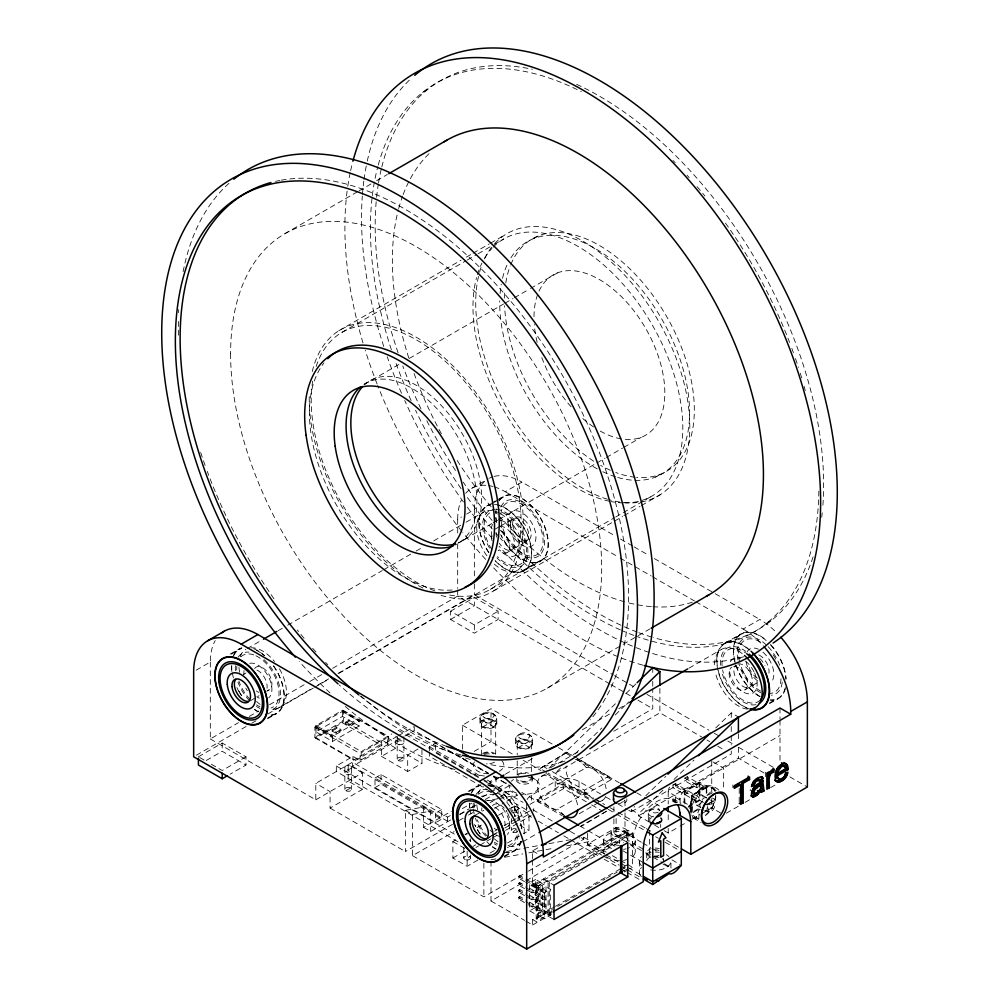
<?xml version="1.0" encoding="UTF-8"?>
<svg xmlns="http://www.w3.org/2000/svg" width="999" height="999" viewBox="0 0 999 999"><rect width="100%" height="100%" fill="white"/><g stroke="black" fill="none" stroke-linecap="round" stroke-linejoin="round"><path stroke-width="0.75" stroke-dasharray="5 3.75" d="M691.183 813.211L691.283 807.941L689.947 812.836M342.482 711.5L342.332 721.603L315.896 736.738L316.046 726.635L342.332 711.45L359.091 721.078L359.165 726.036L332.517 741.42L315.871 731.805L342.507 716.433L359.165 726.036M332.517 741.42L332.692 736.251L359.091 721.078M715.784 795.117C715.097 803.621 710.526 811.975 703.358 816.695M690.147 811.488L691.283 803.383L690.197 804.869L689.635 809.09L691.283 803.383M718.893 790.097C713.473 785.239 705.319 783.278 699.787 789.06L699.138 790.983L691.283 795.516L691.283 813.636L699.138 809.103L703.284 810.314M750.124 790.821L750.661 789.622M699.787 789.06L693.806 796.178L690.197 804.869L691.283 798.963L691.62 800.474L691.283 795.516L709.665 785.289M546.715 772.364L540.072 768.518L566.995 752.322L572.365 755.419M653.284 816.845A6.731 3.884 0 0 1 649.2 811.151L651.173 809.065M703.184 786.725L699.138 790.983L706.555 785.439L706.98 795.516L715.459 791.37L712.287 786.288L706.98 786.45L699.849 782.329L684.153 791.395L684.153 803.471M513.049 832.229L516.408 828.87M706.98 795.516L714.273 788.361L706.98 786.45M549 768.181L618.169 701.073M625.986 693.493L636.026 683.753M560.601 767.981L555.019 773.388L659.889 712.836L701.635 736.937M575.099 753.908L601.885 727.921M615.272 714.934L628.658 701.947M628.671 810.177L631.356 811.725L631.356 809.764L634.677 806.543M645.779 795.766L665.759 776.385M715.721 727.921L731.256 712.836L738.398 716.957M649.3 822.077L638.486 815.846L638.486 813.885L662.911 790.197M674.013 779.42L693.993 760.039M481.093 715.759L483.504 713.823M516.783 736.363L519.18 734.415M540.072 768.518L566.995 752.322M470.517 855.019L470.517 858.016A3.359 1.948 0 0 0 465.472 856.33A3.359 1.948 0 0 0 465.472 859.702L469.53 856.643M511.188 781.255L513.523 779.507M422.702 92.345L427.46 89.61M284.952 233.641L357.729 191.608M359.078 190.834L371.216 183.828M376.611 180.719L387.387 174.488M338.823 330.769L461.014 260.215M466.383 257.118L471.765 254.008M473.101 253.234L489.223 243.931M490.559 243.157L505.332 234.628M341.945 332.367L465.959 260.776M467.307 259.99L476.748 254.545M478.096 253.771L492.919 245.205M494.268 244.43L503.708 238.986M533.728 238.586L538.486 235.839M364.223 384.453L401.198 363.099M409.278 358.441L503.558 304.008M504.895 303.234L512.986 298.564M514.323 297.789L529.145 289.235M530.494 288.461L557.43 272.902M471.628 488.399L485.726 480.257M196.216 670.154L210.314 662.025A67.283 38.849 60 0 1 215.222 640.559M457.692 533.041L457.692 519.193L461.538 516.982M466.658 514.023L474.35 509.577A67.283 38.849 60 0 1 488.286 478.783M494.168 486.838A67.283 38.849 60 0 1 505.269 491.733L521.928 482.117L615.184 535.951M230.245 654.083L239.211 648.913M486.6 506.081L490.447 503.871M491.72 503.121L495.566 500.911M496.853 500.162L503.246 496.466M231.406 654.095L241.658 648.176A37 21.366 60 0 0 233.566 656.056M492.882 503.134L489.048 505.357A37 21.366 60 0 0 489.647 553.633M494.168 502.397L498.014 500.174M499.288 499.438L505.694 495.741M247.178 648.588L262.038 640.009M278.259 630.644L282.317 628.296M287.724 625.174L382.33 570.554M383.678 569.78L410.714 554.17M416.121 551.048L422.877 547.152M433.691 540.909L460.714 525.299M466.121 522.177L483.691 512.037M491.895 523.538L458.229 542.981A92.507 53.409 60 0 0 461.875 433.042A92.507 53.409 60 0 0 364.972 384.303M493.244 522.764L497.29 520.429M498.626 519.655L595.604 463.673M596.94 462.887L605.019 458.229M606.368 457.455L622.539 448.114M623.875 447.34L641.383 437.237M243.394 674.462L245.929 673.001M495.217 529.07L499.025 526.873M500.299 526.148L514.76 517.869M250.175 700.848L259.053 695.729M266.671 691.333L269.206 689.859M507.08 552.534L529.095 539.747M655.569 477.047L660.327 474.3M210.314 662.025L210.314 738.935L238.549 722.627M249.3 716.42L258.716 710.988M269.468 704.77L304.42 684.59M309.802 681.493L321.903 674.5M332.655 668.294L457.692 596.103L609.715 683.865M196.353 755.219L250.337 724.063M251.686 723.276L257.08 720.167M267.882 713.935L312.412 688.224M317.807 685.102L328.609 678.87M338.049 673.413L474.35 594.73L613.224 674.899M279.458 707.629L313.249 688.124M314.598 687.349L328.122 679.545M338.936 673.301L517.332 570.304M198.414 756.78L222.203 743.044L245.991 756.78L245.991 765.022L230.132 774.175M450.561 611.213L474.35 597.477L498.139 611.213L498.139 619.455L474.35 633.179L450.561 619.455L450.561 611.213L474.35 624.937L498.139 611.213M490.334 589.385L614.348 517.782M615.696 517.007L652.085 495.991M267.707 718.019L274.113 714.322M521.503 571.49L538.149 561.875M267.595 718.768L276.561 713.586M523.938 570.754L540.596 561.151M493.668 590.871L613.186 521.865M614.522 521.091L622.577 516.446M623.925 515.671L640.034 506.368M641.383 505.581L660.177 494.73M206.343 760.451L222.203 751.285L245.991 765.022M450.561 619.455L474.35 605.719L474.35 597.477M245.991 756.78L222.203 770.516L210.314 763.648M342.27 710.389A1.686 0.974 -60 0 1 343.456 711.076L343.456 720.679A1.686 0.974 -60 0 1 342.27 722.739L316.109 737.849A1.686 0.974 -60 0 1 314.922 737.162L314.922 727.547A1.686 0.974 -60 0 1 316.109 725.486L342.27 710.389L388.661 737.162L388.661 744.03L360.115 760.514L352.972 756.393L336.326 766.008L336.326 771.503L461.176 843.581M332.168 729.957L336.925 727.21L340.959 729.545L340.959 730.644L336.201 733.391L332.168 731.056L332.168 729.957L336.201 732.292L340.959 729.545M345.242 722.402L350 719.655L354.046 721.99L354.046 723.089L349.288 725.836L345.242 723.501L345.242 722.402L349.288 724.737L354.046 721.99M332.168 731.056L336.925 728.308L340.959 730.644M345.242 723.501L350 720.754L350 719.655M360.115 760.514L360.115 753.646A1.686 0.974 -60 0 1 361.301 751.585L391.895 733.915M314.922 737.162L354.17 759.827L380.332 744.717A1.686 0.974 -60 0 0 381.518 742.657L343.456 720.679M210.314 738.935L315.796 799.824L315.796 783.353L396.828 736.563M398.114 735.826L414.248 726.51L414.248 730.631L487.962 773.176M450.237 815.596L447.552 817.145L352.41 762.212L352.41 766.333L403.496 736.837M404.845 736.063L414.248 730.631M421.953 749.774L421.953 763.261L381.518 739.909L381.518 756.393L395.791 748.151L395.791 736.163M315.796 799.824L362.487 772.876L362.487 789.347L330.07 808.066L330.07 791.595L315.796 783.353M345.841 790.721A3.359 1.948 0 0 0 351.473 789.859A3.359 1.948 0 0 0 347.352 787.474A3.359 1.948 0 0 0 345.841 790.721L350.599 787.974M398.176 760.514A3.359 1.948 0 0 0 403.796 759.64A3.359 1.948 0 0 0 399.675 757.267A3.359 1.948 0 0 0 398.176 760.514L402.934 757.766M418.069 749.025L407.692 755.019L407.692 771.503L421.953 763.261M462.45 749.163L462.45 725.199L490.996 708.716L553.084 744.555M375 778.009L381.044 774.525L441.708 809.54L441.708 819.155L435.664 822.639L375 787.624L375 778.009L435.664 813.024L441.708 809.54M429.358 750.749L429.358 746.628L435.402 743.144L487.962 773.488M375 787.624L381.044 784.128L441.708 819.155M547.34 688.111L649.787 628.97M482.43 727.122L494.33 720.254M474.138 751.41L490.996 741.67L490.996 708.716M518.119 747.714L530.007 740.846M695.841 601.748L743.144 629.058L759.789 619.442A67.283 38.849 60 0 1 777.035 633.141M468.119 791.42L477.085 786.238M724.475 643.418L741.121 633.803M469.28 791.433L479.532 785.514A37 21.366 60 0 0 471.441 793.381M726.91 642.682L743.568 633.066M487.312 780.094L490.01 781.643L496.053 778.159L496.053 787.774L491.221 790.559M487.749 784.365L499.912 777.334M505.319 774.213L533.703 757.829M582.355 729.745L612.087 712.574M618.843 708.666L628.309 703.209M689.123 668.094L721.565 649.362M766.595 623.276L771.353 620.529M452.435 824.375L405.369 851.548L405.369 810.351L423.526 806.992L423.526 827.334L451.398 811.238M462.337 808.603L471.753 803.171M482.505 796.965L489.235 793.081M490.571 792.307L506.705 782.991M352.41 766.333L447.552 821.265L450.237 819.717M459.652 814.285L469.068 808.853M470.404 808.066L475.786 804.969M485.202 799.537L495.954 793.318M497.302 792.544L509.403 785.564M423.526 827.334L430.656 831.455L450.574 819.954M459.865 814.597L465.172 811.525M471.803 807.704L475.786 805.394M459.153 820.491L463.186 818.169M468.568 815.059L473.951 811.962M490.084 802.647L499.488 797.214M500.836 796.428L510.252 790.996L517.382 795.117L505.282 802.11M550.574 767.719L578.808 751.41M613.773 731.231L652.759 708.716L652.759 688.885M541.221 776.46L547.702 772.726M474.925 815.459L483.803 810.339M405.369 810.351L412.512 814.472L412.512 855.668L454.195 831.605M494.53 808.316L503.933 802.884M527.085 799.587A16.821 9.715 0 0 1 531.443 795.241L555.219 781.505A16.821 9.715 0 0 1 579.008 781.505L600.486 793.905M477.909 860.052L467.157 866.258L452.884 858.016L452.884 841.533L456.918 839.21M464.985 834.552L467.669 833.004M477.085 827.572L482.455 824.462M498.588 815.147L506.655 810.489M508.004 809.714L514.722 805.831L528.995 814.073L528.995 830.556L523.626 833.653M593.281 799.362L586.151 792.682L557.005 809.352A18.506 10.677 60 0 1 537.387 784.939A18.506 10.677 60 0 1 557.005 783.179L557.604 784.053L586.738 767.394A18.506 10.677 60 0 1 606.368 791.807M586.351 801.81L563.548 788.648L539.485 802.547L536.625 799.362L562.787 784.252L590.709 800.374M529.982 804.432A16.821 9.715 0 0 1 531.443 803.471L555.219 789.747A16.821 9.715 0 0 1 579.008 789.747L593.831 798.301M494.767 831.093L497.452 829.532M504.183 825.649L516.283 818.668M517.619 817.894L531.068 810.127M452.884 858.016L466.321 850.261M473.051 846.378L475.736 844.817M489.185 837.062L493.219 834.727M494.043 834.252L497.252 832.404M504.795 828.046L514.722 822.314M515.559 821.827L528.995 814.073M488.049 838.186L490.584 836.725M491.845 835.988L496.928 833.054M744.942 689.859L759.277 681.518M475.949 847.452L478.633 845.891M479.982 845.117L485.352 842.02M486.7 841.233L490.734 838.91M492.082 838.136L497.452 835.027M505.519 830.369L531.068 815.621M552.31 771.64L584.502 790.221L608.578 776.323L611.425 779.507L585.264 794.617L548.039 773.126M490.01 853.059L495.392 849.962M507.492 842.969L522.277 834.427M517.332 844.967L521.391 842.632M522.739 841.845L537.612 833.266M504.295 856.093L511.988 851.648M769.617 702.909L776.023 699.213M504.183 856.83L514.423 850.923M769.492 703.658L778.458 698.476M579.183 813.76L598.638 802.522M599.937 801.772L602.534 800.274M532.629 858.653L532.629 850.861L540.696 846.203M672.976 784.939L675.349 783.566L699.138 797.302L696.753 798.676L696.753 801.41L672.976 787.687L672.976 784.939L703.421 802.509M684.864 778.071L699.138 786.313L696.753 787.687L684.864 780.818L684.864 778.071L687.237 776.698L706.268 787.687L706.268 798.176M524.55 881.642L518.381 878.084L518.381 876.435L519.805 875.611L524.737 878.458M412.512 855.668L483.866 896.865L527.072 871.927M528.421 871.14L583.778 839.185L583.778 837.237L579.233 838.074M631.356 811.725L731.256 754.045L731.256 750.986M518.381 878.084L519.805 877.259L519.805 875.611M524.55 888.611L518.381 885.052L518.381 883.403L519.805 882.579L524.737 885.426M491.008 861.313L491.008 900.986L524.762 881.505M526.111 880.718L590.909 843.306L607.017 852.609M638.486 815.846L738.398 758.166L765.246 773.663M680.107 803.271L680.107 798.663A6.731 3.884 -60 0 1 684.864 790.434L780.007 735.501M675.611 802.946L672.976 801.41L672.976 798.676L675.349 797.302L687.237 804.158L687.237 806.905L699.138 800.037L699.138 783.566L684.864 791.807L684.864 804.158M535.676 879.445L529.632 882.929L529.632 910.838L536.288 914.684L542.407 911.238L542.332 883.291L535.676 879.445L535.676 907.342L529.632 910.838M524.55 895.591L518.381 892.032L518.381 890.384L519.805 889.56L524.737 892.407M672.976 801.41L675.349 800.037L675.349 797.302M684.864 794.555L687.237 793.181L687.237 790.434M518.381 892.032L519.805 891.208L519.805 889.56M587.574 833.441L587.574 844.13L592.332 849.625L616.121 835.888L628.209 842.869M532.629 860.214L532.629 885.189L627.772 830.256L632.529 833.004L632.529 867.332L629.832 868.893M552.06 912.424L538.573 920.204L536.201 918.83L536.201 884.502L626.585 832.317L628.97 833.69L628.97 841.495M706.268 787.687L691.995 795.928L691.995 812.399L701.086 807.155M542.332 883.291L536.288 886.775L536.288 914.684M524.55 902.572L518.381 899.013L518.381 897.364L519.805 896.54L524.737 899.387M536.201 884.502L538.573 885.876L628.97 833.69M532.629 885.189L537.387 887.936L619.455 840.559L620.641 841.245L549.275 882.442L549.275 914.035L548.089 913.348L552.122 911.013M632.529 833.004L621.828 839.185L621.828 842.307M518.381 899.013L519.805 898.188L519.805 896.54M538.598 888.111L540.022 887.287L540.022 888.935L538.598 889.759L525.774 882.354M540.072 890.209L546.016 886.775L550.299 889.247L550.299 915.346L544.355 918.78L540.072 916.308L540.072 890.209L544.355 892.681L550.299 889.247M540.983 891.12L544.542 893.181L545.978 892.357L540.983 889.485L540.983 891.12L542.407 890.309M688.074 807.254L699.849 800.449L699.849 782.329M538.598 895.079L540.022 894.255L525.973 886.138M540.983 896.453L542.407 895.628L545.978 897.689L544.542 898.513L544.542 900.161L545.978 899.337L540.983 896.453L540.983 898.101L544.542 900.161M540.983 898.101L542.407 897.277M538.598 902.06L540.022 901.235L525.973 893.118M540.983 903.433L542.407 902.609L545.978 904.669L544.542 905.494L544.542 907.142L545.978 906.318L540.983 903.433L540.983 905.082L544.542 907.142M540.983 905.082L542.407 904.257M664.16 830.669L668.219 833.004L678.771 826.91M680.082 826.148L686.675 822.339M691.957 819.292L699.874 814.722M701.186 813.96L711.738 807.866L723.638 814.734M538.598 909.04L540.022 908.216L525.973 900.099M540.022 909.864L538.598 910.688L525.774 903.283M525.911 921.14L532.629 925.012L532.629 919.517L554.07 907.142M555.407 906.368L622.414 867.681M623.751 866.907L627.772 864.585M540.072 916.308L546.016 912.874L550.299 915.346M536.201 918.83L552.385 909.49M557.779 906.368L571.266 898.588M572.627 897.801L604.994 879.108M606.343 878.333L617.145 872.102M622.539 868.993L625.237 867.432M545.978 911.65L542.407 909.59L540.983 910.414L540.983 912.062L544.542 914.122L545.978 913.298L546.016 886.775M623.563 871.14L628.97 868.019M532.629 925.012L551.523 914.11M624.437 872.015L628.521 869.654M726.323 813.186L739.747 805.444M745.117 802.334L750.486 799.237M770.616 787.612L775.986 784.515M557.604 784.053L558.204 783.865A18.506 10.677 60 0 1 577.822 808.278M586.151 792.682L585.551 792.869A18.506 10.677 60 0 1 571.503 784.053A18.506 10.677 60 0 1 566.133 765.946M481.368 796.328L493.531 794.08M495.054 793.805L510.252 790.996M412.512 814.472L430.656 811.113L430.656 831.455M483.941 801.285L497.627 798.763M499.15 798.488L517.382 795.117M506.58 851.473L541.396 845.054M548.963 843.656L570.154 839.747M491.008 859.789L497.065 858.665M504.632 857.279L522.789 853.92M528.846 852.809L554.582 848.064M566.695 845.828L590.909 841.358L590.909 843.306M713.786 803.733L706.98 804.57L708.828 811.925L704.67 810.713M691.283 795.516L693.806 796.178M691.895 815.059L693.119 817.919L698.85 818.768L699.138 809.103L695.754 818.918L692.182 814.697M712.462 798.064L715.209 799.325L706.98 804.57L711.613 808.029M620.579 539.073L632.754 546.103M634.103 546.878L648.963 555.456M654.37 558.578L713.835 592.919M715.197 593.693L759.789 619.442M505.269 491.733L618.806 557.267M620.154 558.054L651.236 575.998M652.584 576.785L694.492 600.973M614.572 675.686L628.046 683.466M629.395 684.253L636.138 688.136M646.927 694.367L708.94 730.169M714.335 733.291L719.73 736.4M727.821 741.071L733.216 744.18M738.611 747.302L775.012 768.318M789.834 776.872L807.367 787M611.051 684.64L624.512 692.407M625.849 693.181L631.231 696.291M637.961 700.174L652.759 708.716M707.017 740.047L709.715 741.608M717.794 746.265L724.525 750.149M713.061 761.937L723.638 768.044L723.638 789.834M712.612 788.411L716.171 790.471M701.847 795.017L709.777 799.587M710.576 800.074L714.148 802.135A5.719 3.297 -60 0 1 711.713 811.126A5.719 3.297 -60 0 1 707.242 807.479A5.719 3.297 -60 0 1 714.148 802.135M674.288 784.327L684.864 790.434M705.531 810.314L707.916 811.688M696.428 805.069L700.386 807.367M705.669 810.414L708.316 811.937M669.605 787.112A6.731 3.884 -60 0 0 668.219 791.807L680.107 798.663M672.976 798.676L680.893 803.246M673.139 800.124L678.496 803.221M695.179 817.17L698.751 819.23M693.119 817.919L701.048 822.489M573.701 756.193L608.578 776.323M558.478 747.677L571.977 755.469M577.372 758.578L619.218 782.741M636.763 792.869L646.203 798.326M647.552 799.1L662.399 807.679M566.233 753.421L571.553 756.48M576.873 759.552L611.425 779.507M482.43 720.254L494.33 727.122M518.119 740.846L530.007 747.714M631.356 809.764L638.486 813.885M605.856 797.002L611.226 800.099M617.931 803.97L627.322 809.402M654.707 825.199L658.753 827.547M542.919 766.221L546.94 768.543M595.179 799.075L604.607 804.52M609.989 807.629L616.733 811.513M618.069 812.299L645.017 827.846M646.365 828.621L651.748 831.742M666.57 840.296L678.683 847.289M462.45 725.199L515.084 755.581M523.189 760.264L540.934 770.504M546.328 773.626L590.871 799.337M608.216 809.352L614.959 813.248M616.308 814.023L646.203 831.28M655.656 836.737L658.353 838.298M665.097 842.194L679.969 850.773M591.72 804.907L602.447 811.113M641.395 842.244L616.121 827.647L587.574 844.13L604.87 854.108M642.719 843.006L650.699 847.614M652.035 848.388L658.678 852.222M671.99 859.902L679.969 864.51M643.231 849.175L632.529 842.994L633.341 835.414A33.641 19.418 -60 0 1 653.209 803.82A33.641 19.418 -60 0 1 676.922 803.633M629.545 843.643L644.318 852.172M645.654 852.946L663.111 863.024M664.46 863.798L671.166 867.669M536.625 799.362L564.535 815.484M462.45 758.154L488.099 772.964M493.494 776.073L511.038 786.213M521.84 792.444L562.325 815.821M579.87 825.948L586.625 829.844M587.974 830.619L616.308 846.99M623.064 850.886L642.107 861.875M493.319 776.273L508.054 784.789M493.356 776.598L496.053 778.159M429.358 746.628L481.93 776.972M583.778 837.237L590.909 841.358M398.176 730.294L481.406 778.346M482.742 779.12L523.014 802.372M478.533 777.659L435.402 752.746L435.402 743.144M483.928 780.768L496.053 787.774M532.779 809.739L552.909 821.365M570.354 831.443L579.745 836.862M581.093 837.637L583.778 839.185M612.399 855.706L619.105 859.59M620.454 860.364L625.824 863.461M627.16 864.235L632.529 867.332M606.193 854.882L619.505 862.562M620.829 863.323L642.107 875.611M498.851 793.918L528.384 810.976M592.332 849.625L601.735 855.044M603.071 855.818L619.18 865.122M620.529 865.896L625.898 869.005M627.247 869.779L642.007 878.308M490.01 791.258L429.358 756.243L429.358 752.122M538.174 821.103L546.253 825.761M547.602 826.548L558.379 832.766M563.761 835.876L569.155 838.985M570.504 839.759L598.788 856.093M604.17 859.202L618.993 867.756M620.342 868.531L625.724 871.652M627.072 872.427L640.546 880.206M343.107 710.301L388.311 736.388M342.27 711.488L359.165 721.228M342.27 722.739L380.332 744.717M519.917 825.311L528.995 830.556M381.518 756.393L407.692 771.503M316.109 725.486L361.301 751.585M532.629 850.861L537.974 853.945M332.754 736.201L315.984 726.698L332.555 736.463M315.871 726.922L332.517 736.613M314.922 727.547L360.115 753.646M315.259 737.936L353.321 759.902M423.526 806.992L430.656 811.113M362.487 772.876L348.214 764.635L348.214 781.106L362.487 789.347M543.331 879.008L554.033 885.189M336.326 766.008L455.806 834.989M525.973 879.17L540.022 887.287M542.407 888.66L545.978 890.708L544.542 891.533L544.542 893.181M532.654 883.853L539.31 887.699M518.381 876.435L524.737 880.107M525.774 880.706L540.022 888.935M531.943 885.089L538.598 888.935M452.884 841.533L467.157 849.774M518.381 883.403L524.737 887.075M525.774 887.674L540.022 895.903L538.598 896.727L525.774 889.322M518.381 890.384L524.737 894.055M525.774 894.654L540.022 902.884L538.598 903.708L525.774 896.303M518.381 897.364L524.737 901.036M525.774 901.635L545.978 913.298M554.033 919.517L548.089 916.095L548.089 881.755M532.629 919.517L537.387 922.264L537.387 887.936M330.07 808.066L405.369 851.548M491.008 900.986L524.575 920.366M199.738 757.542L205.02 760.601M564.735 815.833L557.604 809.165M531.443 776.76L537.412 781.255M528.946 734.415L531.343 736.363M493.256 713.823L495.666 715.759M586.151 767.569L585.551 766.708A18.506 10.677 60 0 0 572.464 759.153M584.502 790.221L585.264 794.617M562.787 784.252L563.548 788.648M780.007 708.029L780.007 718.706M780.007 720.242L780.007 763.511M765.434 772.264L765.434 776.66M739.21 788.423L739.21 802.035M738.398 733.741L738.398 741.37M738.398 747.477L738.398 758.166M732.854 784.927L732.854 787.562M731.256 712.836L731.256 717.419M731.256 726.573L731.256 734.203M731.256 735.726L731.256 744.879M711.738 761.176L711.738 792.307M711.738 798.538L711.738 807.866M696.753 784.939L696.753 787.687M687.237 776.698L687.237 779.445M675.349 783.566L675.349 786.313M670.941 868.056L670.941 861.2L670.379 863.561A15.809 9.128 0 0 1 659.153 869.979L655.057 870.279A15.809 9.128 0 0 1 647.165 869.043M668.219 791.807L668.219 804.008M668.219 814.697L668.219 822.327M668.219 828.421L668.219 833.004M663.536 858.428L663.536 861.175M660.676 824.412L660.676 827.409M659.889 688.423L659.889 712.836M652.759 667.519L652.759 675.149M652.759 681.256L652.759 687.362M649.575 830.481L649.575 852.959M648.301 813.086L648.301 819.954M646.715 852.896L646.715 861.138A8.404 4.858 0 0 1 650.961 856.942M639.323 861.113L639.323 872.102M635.264 840.559L635.264 851.548M627.859 832.317A8.404 4.858 0 0 1 615.247 836.525A8.404 4.858 0 0 1 615.247 828.109A8.404 4.858 0 0 1 627.859 832.317L627.859 840.559M627.772 830.256L627.772 841.183M626.585 832.317L626.585 841.682M624.999 800.811L624.999 811.3M624.999 812.799L624.999 832.267M619.455 840.559L619.455 843.568M616.121 818.493L616.121 835.888M613.898 806.892L613.898 817.382M613.898 818.88L613.898 832.354M611.038 832.317L611.038 840.559M603.633 840.559L603.633 851.548M579.008 781.505L579.008 789.747M555.219 781.505L555.219 789.747M544.542 912.474L544.542 914.122M544.355 892.681L544.355 918.78M538.573 885.876L538.573 920.204M533.753 808.578L533.753 811.325M532.717 777.384L532.717 779.307M532.467 738.785A8.404 4.858 0 0 1 519.855 742.994A8.404 4.858 0 0 1 519.855 734.59A8.404 4.858 0 0 1 532.467 738.785L532.467 744.28A8.404 4.858 0 0 1 519.855 748.488A8.404 4.858 0 0 1 519.855 740.084A8.404 4.858 0 0 1 532.467 744.28M531.368 744.417A7.068 4.083 0 0 1 520.766 747.951A7.068 4.083 0 0 1 520.766 740.896A7.068 4.083 0 0 1 531.368 744.417L531.368 751.91M531.368 757.904L531.368 775.886M531.443 795.241L531.443 803.471M526.51 803.471L526.51 810.339M519.805 882.579L519.805 884.227M518.094 808.578A3.359 1.948 0 0 1 513.049 810.264A3.359 1.948 0 0 1 513.049 806.892A3.359 1.948 0 0 1 518.094 808.578L518.094 820.067M517.232 744.417L517.232 754.907M517.232 760.901L517.232 777.384M515.659 738.785L515.659 744.28M514.722 805.831L514.722 816.32M511.363 818.568L511.363 830.556M496.79 718.194A8.404 4.858 0 0 1 484.178 722.402A8.404 4.858 0 0 1 484.178 713.985A8.404 4.858 0 0 1 496.79 718.194L496.79 723.688A8.404 4.858 0 0 1 484.178 727.884A8.404 4.858 0 0 1 484.178 719.48A8.404 4.858 0 0 1 496.79 723.688M495.679 723.825A7.068 4.083 0 0 1 485.089 727.359A7.068 4.083 0 0 1 485.089 720.291A7.068 4.083 0 0 1 495.679 723.825L495.679 753.783M490.01 781.643L490.01 787.137M483.866 863.298L483.866 896.865M481.555 723.825L481.555 755.281M479.97 718.194L479.97 723.688M474.35 509.577L474.35 577.697M474.35 583.891L474.35 594.73M474.35 624.937L474.35 633.179M470.517 838.785L470.517 841.533A3.359 1.948 0 0 0 468.019 839.659M467.157 851.273L467.157 866.258M463.786 847.527L463.786 858.016M457.692 543.806L457.692 588.411M457.692 589.947L457.692 596.103M447.552 817.145L447.552 821.265M435.664 813.024L435.664 822.639M403.908 737.162L403.908 759.14M397.19 737.162L397.19 759.14M387.699 744.58L387.587 737.549L361.238 752.722L361.064 759.964M381.044 774.525L381.044 784.128M352.972 756.393L352.972 759.14A1.686 0.974 -60 0 0 354.17 759.827M351.586 767.382A3.359 1.948 0 0 1 346.541 769.055A3.359 1.948 0 0 1 346.541 765.696A3.359 1.948 0 0 1 351.586 767.382L351.586 789.347M349.288 724.737L349.288 725.836M344.855 767.382L344.855 789.347M336.925 727.21L336.925 728.308M336.201 732.292L336.201 733.391M222.203 743.044L222.203 751.285M513.049 812.387A3.359 1.948 0 0 1 517.981 813.573A3.359 1.948 0 0 1 514.722 816.008M494.567 762.137A8.404 4.858 0 0 1 486.438 763.398M484.415 754.495A8.404 4.858 0 0 1 490.796 754.02M482.679 753.346A8.404 4.858 0 0 1 496.74 755.531M528.221 777.185A15.147 8.741 0 0 1 538.923 787.886A15.147 8.741 0 0 1 520.379 794.068M516.733 793.194A15.147 8.741 0 0 1 509.153 785.626M532.43 776.123A8.404 4.858 0 0 1 526.473 782.067A8.404 4.858 0 0 1 516.183 778.646M517.02 774.949A8.404 4.858 0 0 1 528.508 773.176M531.58 776.872A8.404 4.858 0 0 1 526.473 783.99A8.404 4.858 0 0 1 515.896 779.307M501.785 760.639A15.197 8.766 0 0 1 499.363 771.228M488.623 773.8A15.197 8.766 0 0 1 475.462 760.639M457.692 519.193A67.283 38.849 60 0 1 461.313 500.262M465.709 493.306A67.283 38.849 60 0 1 487.062 485.402M488.511 485.576A67.283 38.849 60 0 1 492.957 486.488M489.398 478.184A67.283 38.849 60 0 1 492.957 476.748M494.205 476.398A67.283 38.849 60 0 1 521.928 482.117M531.443 817.207A16.821 9.715 0 0 1 527.085 807.829M521.266 841.195A37.338 21.553 60 0 1 505.219 852.509M495.754 849.075A37.338 21.553 60 0 1 492.307 846.815M480.082 834.065A37.338 21.553 60 0 1 474.513 824.412M469.58 807.442A37.338 21.553 60 0 1 469.355 803.333M471.103 793.431A37.338 21.553 60 0 1 481.093 784.764M488.923 785.189A37.338 21.553 60 0 1 522.14 832.492M273.564 665.771A37.338 21.553 60 0 1 268.631 715.296M257.879 711.738A37.338 21.553 60 0 1 254.445 709.49M241.421 695.579A37.338 21.553 60 0 1 239.922 693.219M239.211 692.032A37.338 21.553 60 0 1 236.064 685.814M231.88 671.54A37.338 21.553 60 0 1 231.481 666.008M233.229 656.093A37.338 21.553 60 0 1 241.808 647.777M253.746 648.751A37.338 21.553 60 0 1 264.723 655.744M785.301 688.761A37.338 21.553 60 0 1 770.541 700.199M759.789 696.628A37.338 21.553 60 0 1 735.863 665.222M735.401 663.723A37.338 21.553 60 0 1 739.947 634.577A37.338 21.553 60 0 1 766.633 640.634M770.953 644.954A37.338 21.553 60 0 1 786.101 678.683M499.05 500.362A37.338 21.553 60 0 1 538.124 514.098A37.338 21.553 60 0 1 540.359 561.276A37.338 21.553 60 0 1 500.674 534.64M496.416 521.977A37.338 21.553 60 0 1 495.741 517.669M749.974 709.153A37.338 21.553 60 0 1 716.733 660.514A37.338 21.553 60 0 1 749.974 650.249M494.53 504.37A37.338 21.553 60 0 1 531.643 555.244A37.338 21.553 60 0 1 492.07 557.205M488.811 552.747A37.338 21.553 60 0 1 490.609 504.595M743.144 629.058A67.283 38.849 60 0 1 763.248 645.816M470.517 858.016A3.359 1.948 0 0 1 465.472 859.702M517.644 831.518A3.359 1.948 0 0 1 513.311 832.317A3.359 1.948 0 0 1 511.563 829.882A3.359 1.948 0 0 1 515.596 828.671M316.146 366.446A148.389 85.677 60 0 1 490.909 419.031A148.389 85.677 60 0 1 446.378 594.355M434.865 590.896A148.389 85.677 60 0 1 312.65 381.156M692.332 602.197A262.387 151.498 60 0 1 652.772 606.743M651.223 606.63A262.387 151.498 60 0 1 625.911 602.16M624.55 601.785A262.387 151.498 60 0 1 498.401 515.172M497.352 513.986A262.387 151.498 60 0 1 495.267 511.613M491.158 506.805A262.387 151.498 60 0 1 455.519 457.879M441.383 433.766A262.387 151.498 60 0 1 413.886 372.952M408.791 358.004A262.387 151.498 60 0 1 398.314 209.94M398.676 208.566A262.387 151.498 60 0 1 402.597 196.091M403.146 194.593A262.387 151.498 60 0 1 430.694 152.085M493.007 247.277A148.389 85.677 60 0 1 657.979 335.452A148.389 85.677 60 0 1 624.687 502.947M623.239 502.922A148.389 85.677 60 0 1 611.213 501.61M609.677 501.298A148.389 85.677 60 0 1 505.419 413.261A148.389 85.677 60 0 1 476.548 277.622M477.422 274.563A148.389 85.677 60 0 1 481.918 263.124M484.715 257.992A148.389 85.677 60 0 1 491.933 248.389M363.973 384.215A92.507 53.409 60 0 1 458.479 438.136A92.507 53.409 60 0 1 454.895 545.129M533.99 316.683A92.507 53.409 60 0 1 591.845 275.674A92.507 53.409 60 0 1 662.949 373.813A92.507 53.409 60 0 1 622.689 439.098M621.216 438.873A92.507 53.409 60 0 1 598.863 430.294M593.618 426.973A92.507 53.409 60 0 1 580.419 416.383M571.053 406.768A92.507 53.409 60 0 1 541.008 355.394M537.162 342.382A92.507 53.409 60 0 1 534.278 324.475M642.682 665.097A336.401 194.218 60 0 1 491.021 565.147M485.664 559.378A336.401 194.218 60 0 1 462.824 532.642M461.863 531.443A336.401 194.218 60 0 1 377.684 385.477M377.11 384.003A336.401 194.218 60 0 1 365.234 350.249M362.999 342.957A336.401 194.218 60 0 1 347.565 187.775M347.777 186.326A336.401 194.218 60 0 1 350.274 172.303M350.624 170.704A336.401 194.218 60 0 1 352.497 162.825M813.099 556.88A317.108 183.079 60 0 1 653.358 637.537M651.885 637.1A317.108 183.079 60 0 1 638.561 632.617M637.075 632.055A317.108 183.079 60 0 1 500.924 530.819M492.082 520.454A317.108 183.079 60 0 1 463.211 482.13M455.482 470.517A317.108 183.079 60 0 1 426.386 419.867M420.979 408.866A317.108 183.079 60 0 1 402.772 365.996M398.077 352.809A317.108 183.079 60 0 1 376.448 198.789M376.598 197.303A317.108 183.079 60 0 1 378.309 184.303M378.534 182.892A317.108 183.079 60 0 1 381.431 168.494M381.805 166.933A317.108 183.079 60 0 1 532.38 69.293M576.623 84.341A317.108 183.079 60 0 1 822.876 505.357M822.214 512.837A317.108 183.079 60 0 1 821.715 517.232M743.643 656.755A336.401 194.218 60 0 1 633.928 646.765M632.429 646.141A336.401 194.218 60 0 1 499.138 546.253M492.182 538.349A336.401 194.218 60 0 1 467.157 507.017M463.461 501.985A336.401 194.218 60 0 1 404.72 400.487M401.548 393.306A336.401 194.218 60 0 1 387.237 356.78M383.766 346.491A336.401 194.218 60 0 1 362.3 196.104M362.425 194.58A336.401 194.218 60 0 1 363.823 181.081M364.011 179.62A336.401 194.218 60 0 1 366.933 162.7M367.27 161.101A336.401 194.218 60 0 1 411.301 78.347M510.889 257.867A134.241 77.51 60 0 1 669.667 333.953A134.241 77.51 60 0 1 617.07 477.272M615.546 476.81A134.241 77.51 60 0 1 602.822 471.74M597.277 468.906A134.241 77.51 60 0 1 499.737 300.836M500.099 293.531A134.241 77.51 60 0 1 501.273 284.191M502.509 278.271A134.241 77.51 60 0 1 507.967 263.087M510.826 264.523A134.241 77.51 60 0 1 665.346 314.298A134.241 77.51 60 0 1 636.6 477.385M635.164 477.247A134.241 77.51 60 0 1 615.771 472.49M610.327 470.254A134.241 77.51 60 0 1 600.649 465.384M593.743 461.213A134.241 77.51 60 0 1 504.595 305.731M504.495 298.089A134.241 77.51 60 0 1 504.857 290.784M505.769 282.967A134.241 77.51 60 0 1 510.252 265.971M494.717 243.556A151.386 87.4 60 0 1 670.741 345.092A151.386 87.4 60 0 1 608.816 499.612M607.467 499.213A151.386 87.4 60 0 1 478.746 275.424M479.57 272.24A151.386 87.4 60 0 1 482.067 264.598M484.503 258.891A151.386 87.4 60 0 1 493.656 244.743M446.478 746.315A317.108 183.079 60 0 1 359.952 695.853M275.512 181.381A317.108 183.079 60 0 1 279.757 180.482M281.181 180.207A317.108 183.079 60 0 1 563.886 377.847A317.108 183.079 60 0 1 590.184 719.867M460.851 754.869A317.108 183.079 60 0 1 339.21 684.927M498.763 777.347A336.401 194.218 60 0 1 490.821 776.772M484.428 776.023A336.401 194.218 60 0 1 469.767 773.388M455.082 769.555A336.401 194.218 60 0 1 343.681 705.132M330.032 692.931A336.401 194.218 60 0 1 299.325 661.613M452.197 589.972A134.241 77.51 60 0 1 336.176 504.582A134.241 77.51 60 0 1 323.926 363.012M564.934 761.051A336.401 194.218 60 0 1 486.426 763.773M470.242 759.49A336.401 194.218 60 0 1 361.476 696.49M327.772 664.71A336.401 194.218 60 0 1 325.599 662.424M315.971 651.997A336.401 194.218 60 0 1 312 647.514M304.096 638.299A336.401 194.218 60 0 1 297.277 629.982M273.976 598.801A336.401 194.218 60 0 1 207.255 471.341M205.12 465.459A336.401 194.218 60 0 1 199.65 449.313M178.584 335.189A336.401 194.218 60 0 1 178.384 320.667M178.559 312.737A336.401 194.218 60 0 1 178.684 309.603M183.117 271.666A336.401 194.218 60 0 1 230.394 182.08M312.237 371.553A151.386 87.4 60 0 1 425.886 343.281A151.386 87.4 60 0 1 523.101 515.309A151.386 87.4 60 0 1 438.211 594.467M422.902 588.024A151.386 87.4 60 0 1 309.303 393.881M818.855 491.108A317.108 183.079 60 0 1 635.289 635.913M633.803 635.364A317.108 183.079 60 0 1 621.89 630.544M620.404 629.894A317.108 183.079 60 0 1 500.124 538.036M499.138 536.925A317.108 183.079 60 0 1 496.166 533.566M492.22 529.008A317.108 183.079 60 0 1 465.609 495.067M461.113 488.711A317.108 183.079 60 0 1 415.572 410.239M411.126 400.624A317.108 183.079 60 0 1 395.354 361.426M391.358 349.712A317.108 183.079 60 0 1 372.165 197.103M372.34 195.642A317.108 183.079 60 0 1 377.834 166.571M378.246 165.035A317.108 183.079 60 0 1 581.293 91.646M672.976 160.427A317.108 183.079 60 0 1 675.174 162.662M687.05 175.25A317.108 183.079 60 0 1 689.173 177.597M697.077 186.626A317.108 183.079 60 0 1 704.882 195.979M725.499 223.102A317.108 183.079 60 0 1 789.622 342.495M791.82 348.351A317.108 183.079 60 0 1 793.418 352.747M795.479 358.604A317.108 183.079 60 0 1 798.413 367.382M800.261 373.226A317.108 183.079 60 0 1 802.022 379.033M804.095 386.263A317.108 183.079 60 0 1 805.269 390.572M746.927 707.841A37 21.366 60 0 1 717.682 668.019M717.257 665.184A37 21.366 60 0 1 749.55 650.162M737.749 663.923A13.124 7.58 60 0 1 752.259 679.045A13.124 7.58 60 0 1 740.833 684.802A13.124 7.58 60 0 1 735.976 664.822M755.968 704.645A31.956 18.457 60 0 1 721.565 671.078M720.641 665.197A31.956 18.457 60 0 1 745.766 651.348M785.326 687.499A37 21.366 60 0 1 770.154 699.862M760.177 696.565A37 21.366 60 0 1 735.764 664.235M734.952 661.313A37 21.366 60 0 1 740.634 634.502A37 21.366 60 0 1 766.196 640.546M770.354 644.592A37 21.366 60 0 1 785.913 679.457M758.89 654.957A13.124 7.58 60 0 1 768.943 673.176M782.242 682.13A31.956 18.457 60 0 1 771.378 695.229M760.714 692.744A31.956 18.457 60 0 1 739.048 664.497M737.899 659.952A31.956 18.457 60 0 1 765.896 644.542M768.144 646.715A31.956 18.457 60 0 1 779.682 665.247M757.504 680.806A19.843 11.464 60 0 1 746.003 661.151M747.015 652.06A19.843 11.464 60 0 1 758.428 649.225M762.986 652.197A19.843 11.464 60 0 1 770.641 682.692M780.968 678.658A29.945 17.283 60 0 1 769.43 693.468M760.651 691.071A29.945 17.283 60 0 1 740.359 664.597M739.585 661.763A29.945 17.283 60 0 1 762.249 643.281M773.164 654.907A29.945 17.283 60 0 1 776.398 660.564M754.557 672.914A19.843 11.464 60 0 1 748.076 693.781A19.843 11.464 60 0 1 729.17 669.268M730.356 661.675A19.843 11.464 60 0 1 740.571 658.341M745.441 661.088A19.843 11.464 60 0 1 753.995 671.753M760.127 700.162A29.945 17.283 60 0 1 739.035 697.364A29.945 17.283 60 0 1 722.627 669.954M722.065 665.858A29.945 17.283 60 0 1 745.604 652.896M697.564 818.069A16.821 9.715 -60 0 1 697.002 795.566A16.821 9.715 -60 0 1 715.484 793.031M715.784 796.44A16.821 9.715 -60 0 1 703.458 816.77M707.192 803.583A5.719 3.297 -60 0 1 706.468 804.894M700.786 807.567A5.719 3.297 -60 0 1 701.31 800.686A5.719 3.297 -60 0 1 707.005 798.014M649.2 821.902A6.731 3.884 0 0 1 653.284 816.208M649.2 811.151A6.731 3.884 0 0 1 659.777 810.339M658.166 812.15A4.446 2.56 0 0 1 651.173 811.625A4.446 2.56 0 0 1 653.87 807.866A4.446 2.56 0 0 1 659.465 810.339M626.723 798.863A6.731 3.884 0 0 1 618.493 803.621M465.472 834.365A3.359 1.948 0 0 1 467.157 834.103M400.549 739.11A3.359 1.948 0 0 1 397.302 736.663M387.462 736.475A1.686 0.974 -60 0 1 388.661 737.162M659.303 857.13A8.404 4.858 0 0 1 655.094 857.766M650.898 857.117A8.404 4.858 0 0 1 650.961 848.7M655.169 848.064A8.404 4.858 0 0 1 659.365 848.725M652.984 856.455A8.404 4.858 0 0 1 659.365 856.967M662.437 858.753A8.404 4.858 0 0 1 663.261 859.914M619.455 845.416A8.404 4.858 0 0 1 611.076 840.134A8.404 4.858 0 0 1 620.916 835.776A8.404 4.858 0 0 1 627.572 841.807M641.408 876.672A15.809 9.128 0 0 1 641.47 867.544M663.099 864.26A15.809 9.128 0 0 1 668.855 867.619M630.631 845.092A15.809 9.128 0 0 1 630.631 858.004M627.36 859.452A15.809 9.128 0 0 1 623.538 860.364M619.455 860.676A15.809 9.128 0 0 1 606.493 856.78M604.183 853.908A15.809 9.128 0 0 1 623.538 842.731M641.408 865.683A15.809 9.128 0 0 1 641.47 856.555M647.277 853.233A15.809 9.128 0 0 1 651.098 852.334M655.194 852.022A15.809 9.128 0 0 1 659.29 852.347M666.358 854.732A15.809 9.128 0 0 1 668.855 856.63M611.538 848.463A15.809 9.128 0 0 1 607.342 834.689A15.809 9.128 0 0 1 631.555 834.689A15.809 9.128 0 0 1 627.36 848.463M626.136 848.825A15.809 9.128 0 0 1 623.538 849.375M747.489 709.128A33.641 19.418 60 0 1 715.409 672.339M714.597 664.772A33.641 19.418 60 0 1 743.331 654.495M521.116 841.458A33.641 19.418 60 0 1 506.668 845.916A29.945 17.283 60 0 0 516.908 829.794M498.026 841.72A33.641 19.418 60 0 1 494.355 838.81M477.534 809.677A33.641 19.418 60 0 1 476.723 802.097M477.984 794.005A33.641 19.418 60 0 1 483.691 786.7M488.623 785.177A33.641 19.418 60 0 1 514.497 801.685A33.641 19.418 60 0 1 523.776 834.989M733.741 666.545A13.124 7.58 60 0 1 747.627 682.904A13.124 7.58 60 0 1 735.214 686.738A13.124 7.58 60 0 1 731.83 667.145M492.482 805.843A13.124 7.58 60 0 1 507.08 812.05M507.617 813.049A13.124 7.58 60 0 1 505.157 827.796M757.417 678.221A13.124 7.58 60 0 1 748.451 665.109M759.814 658.553A13.124 7.58 60 0 1 765.009 665.759M497.477 505.082A37 21.366 60 0 1 531.418 554.657A37 21.366 60 0 1 495.604 560.926M499.875 526.598A13.124 7.58 60 0 1 512.312 535.514A13.124 7.58 60 0 1 511.9 549.75A13.124 7.58 60 0 1 499.388 543.294M496.59 537.175A13.124 7.58 60 0 1 496.828 529.12M496.328 509.29A31.956 18.457 60 0 1 527.872 551.086A31.956 18.457 60 0 1 496.928 557.854M489.522 548.051A31.956 18.457 60 0 1 494.992 509.253M499.075 500.886A37 21.366 60 0 1 537.549 513.598A37 21.366 60 0 1 540.696 560.701A37 21.366 60 0 1 501.398 535.701M496.753 522.514A37 21.366 60 0 1 496.391 507.442M500.924 507.042A31.956 18.457 60 0 1 535.414 515.671A31.956 18.457 60 0 1 535.939 557.367A31.956 18.457 60 0 1 501.173 527.16M500.337 520.404A19.843 11.464 60 0 1 519.293 547.065A19.843 11.464 60 0 1 499.475 549.825M492.132 536.538A19.843 11.464 60 0 1 492.495 524.35M494.43 521.878A19.843 11.464 60 0 1 497.102 520.529M502.21 512.462A29.945 17.283 60 0 1 526.298 553.396A29.945 17.283 60 0 1 497.452 556.63M491.908 549.662A29.945 17.283 60 0 1 492.145 511.663M273.514 666.033A37 21.366 60 0 1 268.244 714.972M258.266 711.675A37 21.366 60 0 1 254.845 709.502M241.496 695.329A37 21.366 60 0 1 237.362 688.136M233.429 677.884A37 21.366 60 0 1 231.731 665.259M256.356 650.199A37 21.366 60 0 1 260.926 652.996M262.05 653.821A37 21.366 60 0 1 264.285 655.656M258.791 692.432A13.124 7.58 60 0 1 256.368 690.946M256.98 670.067A13.124 7.58 60 0 1 267.033 688.286M263.998 659.652A31.956 18.457 60 0 1 280.282 690.746A31.956 18.457 60 0 1 269.468 710.339M259.99 708.441A31.956 18.457 60 0 1 256.431 706.443M249.538 700.686A31.956 18.457 60 0 1 237.987 682.142M235.389 670.691A31.956 18.457 60 0 1 235.439 665.259M238.149 657.142A31.956 18.457 60 0 1 248.938 652.122M259.253 698.164A19.843 11.464 60 0 1 256.805 696.778M243.918 674.762A19.843 11.464 60 0 1 244.043 670.604M249.713 663.348A19.843 11.464 60 0 1 268.132 676.098A19.843 11.464 60 0 1 268.731 697.801M259.852 706.73A29.945 17.283 60 0 1 256.518 704.857M250.062 699.45A29.945 17.283 60 0 1 238.911 681.131M236.738 670.029A29.945 17.283 60 0 1 236.863 666.271M240.909 656.842A29.945 17.283 60 0 1 254.82 655.294M255.919 655.769A29.945 17.283 60 0 1 277.535 683.503A29.945 17.283 60 0 1 271.016 708.004M520.954 841.295A37 21.366 60 0 1 506.118 852.309M496.141 849.013A37 21.366 60 0 1 492.719 846.84M490.472 845.117A37 21.366 60 0 1 487.162 842.157M480.132 833.79A37 21.366 60 0 1 475.224 825.474M470.916 813.748A37 21.366 60 0 1 470.054 809.415M469.867 808.016A37 21.366 60 0 1 469.605 802.597M487.962 785.239A37 21.366 60 0 1 521.64 829.158M496.665 829.769A13.124 7.58 60 0 1 494.243 828.271M494.855 807.404A13.124 7.58 60 0 1 504.907 825.624M518.206 834.577A31.956 18.457 60 0 1 507.342 847.676M496.678 845.191A31.956 18.457 60 0 1 494.305 843.78M485.614 836.051A31.956 18.457 60 0 1 475.412 818.193M474.188 813.898A31.956 18.457 60 0 1 473.401 809.452M473.251 808.029A31.956 18.457 60 0 1 473.314 802.597M476.024 794.467A31.956 18.457 60 0 1 486.813 789.46M500.711 795.978A31.956 18.457 60 0 1 512.862 811.4M513.486 812.637A31.956 18.457 60 0 1 515.159 816.408M500.686 836.6A19.843 11.464 60 0 1 494.68 834.115M492.569 832.517A19.843 11.464 60 0 1 489.96 829.994M481.718 810.651A19.843 11.464 60 0 1 481.905 807.941M487.587 800.686A19.843 11.464 60 0 1 505.581 812.674A19.843 11.464 60 0 1 507.33 834.427M497.727 844.055A29.945 17.283 60 0 1 494.393 842.194M487.937 836.787A29.945 17.283 60 0 1 477.297 819.892M474.6 807.367A29.945 17.283 60 0 1 474.725 803.608M478.771 794.18A29.945 17.283 60 0 1 492.694 792.619M510.514 809.565A29.945 17.283 60 0 1 512.362 813.011M500.511 513.698A33.641 19.418 60 0 1 524.1 558.366A33.641 19.418 60 0 1 494.355 564.148M486.875 555.794A33.641 19.418 60 0 1 477.085 522.877A33.641 19.418 60 0 1 494.355 511.088M495.566 511.438A33.641 19.418 60 0 1 499.275 513.024M279.458 668.793A33.641 19.418 60 0 1 270.279 708.928M260.165 704.382A33.641 19.418 60 0 1 256.481 701.473M247.352 690.709A33.641 19.418 60 0 1 245.829 688.211M239.673 672.339A33.641 19.418 60 0 1 238.861 664.772M240.122 656.68A33.641 19.418 60 0 1 245.829 649.362M250.749 647.851A33.641 19.418 60 0 1 274.538 661.575M500.511 530.457A13.124 7.58 60 0 1 509.715 547.877A13.124 7.58 60 0 1 498.114 550.124M492.107 540.846A13.124 7.58 60 0 1 491.558 533.216M254.608 668.506A13.124 7.58 60 0 1 269.206 674.712A13.124 7.58 60 0 1 267.282 690.459M605.581 796.515A18.506 10.677 60 0 1 596.665 800.798M531.131 776.323A7.068 4.083 0 0 1 527.01 781.156A7.068 4.083 0 0 1 518.181 779.42M518.181 775.349A7.068 4.083 0 0 1 519.305 774.5M520.766 773.85A7.068 4.083 0 0 1 527.834 773.85M483.628 753.895A7.068 4.083 0 0 1 493.618 753.895M650.361 821.59A5.544 3.209 0 0 1 653.621 816.87M624.825 800.149A5.544 3.209 0 0 1 624.288 800.923M623.426 801.585A5.544 3.209 0 0 1 620.953 802.434M659.103 855.156A5.544 3.209 0 0 1 653.771 856.018M650.361 854.557A5.544 3.209 0 0 1 650.287 851.348M655.057 849.712A5.544 3.209 0 0 1 659.003 850.624M581.818 825.461L581.056 826.56L607.991 810.351L581.818 825.461M533.366 883.441L531.943 884.265L531.943 885.913L533.366 885.089L533.366 883.441M533.366 890.409L531.943 891.233L531.943 892.881L533.366 892.057L533.366 890.409M533.366 897.389L531.943 898.213L531.943 899.862L533.366 899.038L533.366 897.389M533.366 904.37L531.943 905.194L531.943 906.842L533.366 906.018L533.366 904.37M398.863 744.342A3.359 1.948 0 0 0 403.908 742.657A3.359 1.948 0 0 0 398.863 740.971A3.359 1.948 0 0 0 398.863 744.342M346.541 774.55A3.359 1.948 0 0 0 351.586 772.876A3.359 1.948 0 0 0 346.541 771.191A3.359 1.948 0 0 0 346.541 774.55M230.607 353.758A262.387 151.498 60 0 0 508.916 699.974A262.387 151.498 60 0 0 508.916 328.896A262.387 151.498 60 0 0 230.607 353.758M699.337 804.595A5.719 3.297 -60 0 0 702.534 795.541A5.719 3.297 -60 0 0 695.541 799.987A5.719 3.297 -60 0 0 699.337 804.595M520.079 738.348A5.632 3.259 0 0 0 529.507 736.887A5.632 3.259 0 0 0 522.602 732.904A5.632 3.259 0 0 0 520.079 738.348M484.403 717.744A5.632 3.259 0 0 0 493.831 716.283A5.632 3.259 0 0 0 486.925 712.299A5.632 3.259 0 0 0 484.403 717.744M512.687 524.525A13.124 7.58 60 0 0 527.322 540.634A13.124 7.58 60 0 0 525.761 521.266A13.124 7.58 60 0 0 512.687 524.525M507.954 522.327A19.843 11.464 60 0 0 530.094 546.703A19.843 11.464 60 0 0 527.722 517.395A19.843 11.464 60 0 0 507.954 522.327M500.974 520.254A29.945 17.283 60 0 0 535.052 555.569A29.945 17.283 60 0 0 529.745 510.601A29.945 17.283 60 0 0 500.974 520.254M510.264 524.825A13.124 7.58 60 0 0 524.188 542.132A13.124 7.58 60 0 0 524.188 523.588A13.124 7.58 60 0 0 510.264 524.825M615.584 834.615A5.544 3.209 0 0 0 624.825 833.104A5.544 3.209 0 0 0 617.944 829.232A5.544 3.209 0 0 0 615.584 834.615"/><path stroke-width="1.5" d="M776.872 781.63L774.65 780.057C779.882 785.439 787.15 777.796 787.886 772.239L785.426 773.301C785.551 779.158 776.148 781.792 776.098 774.874L786.525 768.855L786.088 764.822L783.803 762.537M776.098 774.874L777.522 775.699L787.949 769.68L787.512 765.646L784.752 762.949M752.322 796.69L750.898 795.866L755.793 794.205L759.59 789.784L761.013 790.609C747.789 806.93 748.813 786.238 760.813 782.467L760.152 779.782L757.604 778.92L753.558 781.693L752.384 784.764L753.808 785.589L756.006 781.418L760.152 779.782M773.638 772.227L772.215 771.403C765.434 772.602 768.581 782.692 767.794 787.037L769.23 787.861C770.004 783.516 766.87 773.426 773.638 772.227L774.45 769.218L771.228 770.341L768.993 774.3L768.993 771.852L766.857 773.089L766.857 789.235L769.23 787.861M752.185 791.72L753.446 788.798L759.39 783.79L760.813 784.615C761.3 788.636 758.653 793.681 754.332 793.955L752.185 791.72L754.332 793.955M753.621 792.544L754.882 789.622L760.813 784.615M776.598 770.441L776.223 772.552L777.647 773.376L785.464 768.868L784.565 766.333C781.368 763.074 777.434 767.232 776.598 770.441L778.021 771.265L777.647 773.376M772.215 771.403L773.026 768.393M775.436 780.806C780.344 782.317 784.764 777.085 786.101 772.789L787.524 773.613M778.021 771.265L781.63 766.445L784.565 766.333M663.748 808.453L681.293 818.581L681.293 865.271C678.146 868.506 673.913 875.324 668.793 873.75L652.747 884.502L643.356 879.083M637.137 682.679L652.759 667.519L659.889 671.64L659.889 685.376M632.005 698.701L659.889 671.64M667.981 774.225L710.164 733.303M698.426 755.731L738.398 716.957L738.398 732.217M388.736 173.714L446.703 140.247M207.592 640.834L224.251 631.218M681.38 848.85L690.809 854.295L690.809 821.702L689.997 815.072A33.641 19.418 -60 0 0 667.02 807.979A33.641 19.418 -60 0 0 644.043 841.595L643.231 849.175L643.231 881.755L526.685 949.05L193.656 756.78L193.656 671.64A67.283 38.849 60 0 1 241.234 644.168L257.879 634.552L495.754 771.89A67.283 38.849 60 0 1 543.331 854.295L543.331 857.03L790.721 714.21L790.721 711.463A67.283 38.849 60 0 0 764.185 646.877M263.399 639.223L276.91 631.418M198.414 758.154L198.414 765.022L222.203 778.758L227.485 775.699M651.136 628.196L709.09 594.73M241.234 644.168L479.108 781.505L495.754 771.89M501.261 776.56L503.971 774.999M629.657 702.434L687.774 668.88M538.961 832.479L755.207 707.629M542.032 845.416L780.007 708.029L790.721 714.21M526.685 949.05L526.685 863.898L543.331 854.295M790.721 711.463L807.367 701.847A67.283 38.849 60 0 0 780.831 637.262M734.115 786.825L739.21 783.89L740.634 784.715L740.634 804.37L743.194 802.896L743.194 783.241L749.575 779.557L749.575 776.922L734.277 785.751L734.277 788.386L740.634 784.715M739.21 803.546L741.758 802.072L741.758 782.417L748.151 778.733L749.575 779.557M647.352 831.942L652.747 835.064L681.293 818.581M553.321 911.7L622.215 871.915M753.808 785.589L751.498 786.563C752.222 781.643 757.217 776.26 762.349 777.035L763.96 790.896L761.488 792.332L761.013 790.609M627.772 876.947L554.033 919.517L554.033 885.189L627.772 842.619L627.772 876.947L621.828 873.513L621.828 845.429M681.293 851.548L652.747 868.019L643.306 862.574M690.809 854.295L807.367 787L807.367 701.847M681.293 865.271L652.747 881.755L643.443 876.385M786.188 763.773C777.996 762.1 772.739 774.3 776.086 780.881M752.909 793.131L755.007 792.644M541.396 845.054L545.929 844.217M656.318 881.18L658.828 880.993M778.708 778.496L777.397 778.196M779.445 779.282L776.872 777.709M782.529 765.172L785.152 767.257M785.539 763.711L786.962 764.535M786.088 764.822L787.512 765.646M781.518 762.749L782.941 763.573M786.425 766.295L787.849 767.12M781.83 765.072L783.266 765.896M786.538 768.119L787.961 768.943M781.056 765.222L782.492 766.046M786.525 768.855L787.949 769.68M780.207 765.621L781.63 766.445M778.696 766.807L780.119 767.632M778.046 767.569L779.47 768.393M777.459 768.468L778.883 769.292M785.626 774.1L787.05 774.924M776.96 769.43L778.383 770.254M785.027 775.336L786.45 776.161M784.302 776.498L785.738 777.322M783.466 777.584L784.902 778.408M771.34 771.465L772.764 772.289M782.529 778.558L783.953 779.382M770.466 771.815L771.902 772.639M769.73 772.377L771.166 773.201M776.223 776.048L778.308 778.533M781.468 779.42L782.891 780.244M776.485 776.997L777.909 777.821M769.08 773.164L770.504 773.988M780.306 780.182L781.73 781.006M767.557 773.476L769.979 774.937M778.845 780.881L780.281 781.705M768.194 775.162L769.617 775.986M777.559 781.218L778.983 782.042M776.423 781.193L777.846 782.017M767.894 776.86L769.33 777.684M762.799 777.609L761.375 776.785L761.937 788.486L763.96 790.896M761.663 777.647L763.099 778.471M761.787 780.094L763.211 780.918M757.604 778.92L759.028 779.744M759.402 780.931L760.826 781.755M756.031 779.595L757.454 780.419M759.39 781.643L760.813 782.467M754.582 780.594L756.006 781.418M753.558 781.693L754.994 782.517M757.779 785.289L759.203 786.113M752.871 783.029L754.295 783.853M761.937 788.486L763.361 789.31M762.162 789.347L763.586 790.172M755.519 787.062L756.942 787.886M757.442 790.546L758.865 791.37M753.446 788.798L754.882 789.622M758.291 791.633L759.727 792.457M741.758 782.417L743.194 783.241M752.909 789.485L754.345 790.309M752.522 790.234L753.945 791.058M757.055 793.081L758.478 793.905M752.272 790.983L753.696 791.807M753.783 793.169L755.219 793.993M755.793 794.205L757.217 795.029M752.372 792.619L753.795 793.443M754.432 795.117L755.868 795.941M753.358 795.666L754.782 796.49M752.397 795.966L753.833 796.79M751.585 796.028L753.009 796.852M741.758 802.072L743.194 802.896M677.647 804.794A33.641 19.418 -60 0 1 679.295 808.89L680.107 815.521L690.809 821.702M620.566 783.516L635.414 792.095M593.369 800.773L606.868 808.566M563.623 816.483L578.521 825.162M555.594 822.914L569.018 830.669M619.455 872.139L620.641 872.826L620.641 845.753M758.728 778.958L759.228 779.595M777.522 775.699L777.647 776.872M759.39 783.79L759.39 784.789M748.151 776.098L748.151 778.733M680.107 812.462L680.107 815.521M668.219 807.067L668.219 811.638M652.747 835.064L652.747 884.502M613.498 793.006L613.498 799.862M222.203 773.263L222.203 778.758M479.108 781.505A67.283 38.849 60 0 1 526.685 863.898M221.104 633.403A67.283 38.849 60 0 1 257.879 634.552M751.073 651.261A37.338 21.553 60 0 1 769.542 690.871A37.338 21.553 60 0 1 751.298 709.465M444.105 141.808A262.387 151.498 60 0 1 709.09 291.745A262.387 151.498 60 0 1 706.443 596.191M453.471 545.729A92.507 53.409 60 0 1 365.859 491.333A92.507 53.409 60 0 1 360.214 387.05M455.556 543.881A92.507 53.409 60 0 1 370.754 488.823A92.507 53.409 60 0 1 362.712 386.501M352.897 161.264A336.401 194.218 60 0 1 603.321 102.909A336.401 194.218 60 0 1 819.717 477.559A336.401 194.218 60 0 1 644.155 665.496M414.697 75.362A336.401 194.218 60 0 1 755.706 238.249A336.401 194.218 60 0 1 773.101 643.019M573.863 735.039A317.108 183.079 60 0 1 446.478 746.315M358.816 694.917A317.108 183.079 60 0 1 185.352 396.815A317.108 183.079 60 0 1 270.941 182.555M338.074 683.903A317.108 183.079 60 0 1 216.371 215.384A317.108 183.079 60 0 1 582.105 425.374A317.108 183.079 60 0 1 462.3 755.219M295.342 657.13A336.401 194.218 60 0 1 214.673 190.896A336.401 194.218 60 0 1 586.937 409.34A336.401 194.218 60 0 1 500.337 777.409M327.772 358.703A134.241 77.51 60 0 1 469.268 425.187A134.241 77.51 60 0 1 465.272 586.913M233.841 179.208A336.401 194.218 60 0 1 573.901 346.166A336.401 194.218 60 0 1 589.934 748.763M752.809 653.259A37 21.366 60 0 1 769.292 691.995A37 21.366 60 0 1 750.936 709.103M749.25 654.158A31.956 18.457 60 0 1 759.352 703.296M746.69 653.708A29.945 17.283 60 0 1 760.913 699.3M706.106 801.66A16.821 9.715 -60 0 1 724.924 798.189A16.821 9.715 -60 0 1 711.588 822.901A16.821 9.715 -60 0 1 703.333 806.792M703.92 805.469A16.821 9.715 -60 0 1 705.319 802.896M660.851 818.019A6.731 3.884 0 0 1 659.115 823.039A6.731 3.884 0 0 1 650.262 822.701M661.525 812.087A6.731 3.884 0 0 1 656.768 816.845M616.87 803.233A6.731 3.884 0 0 1 613.736 798.863M623.588 789.635A6.731 3.884 0 0 1 625.736 795.229A6.731 3.884 0 0 1 615.908 795.978A6.731 3.884 0 0 1 615.471 790.259M647.165 880.032A15.809 9.128 0 0 1 643.905 878.571M744.542 655.519A33.641 19.418 60 0 1 761.962 688.536A33.641 19.418 60 0 1 750.274 709.153M488.049 838.186A13.124 7.58 60 0 1 474.925 830.606A13.124 7.58 60 0 1 474.925 815.459M248.252 701.448A13.124 7.58 60 0 1 237.05 693.281A13.124 7.58 60 0 1 235.577 679.495M577.772 809.565A18.506 10.677 60 0 1 565.871 816.433M659.977 821.515A5.544 3.209 0 0 1 659.103 822.189M657.966 822.714A5.544 3.209 0 0 1 656.643 823.039M653.771 823.064A5.544 3.209 0 0 1 652.422 822.751M662.187 832.929L658.416 842.107L660.801 840.733L660.801 857.217L663.573 855.606L663.573 839.123L665.958 837.749L662.187 832.929M452.697 812.949A37.338 21.553 60 0 0 492.307 862.224A37.338 21.553 60 0 0 492.307 809.415A37.338 21.553 60 0 0 452.697 812.949M214.835 675.624A37.338 21.553 60 0 0 254.433 724.887A37.338 21.553 60 0 0 254.433 672.077A37.338 21.553 60 0 0 214.835 675.624M717.519 822.015A18.506 10.677 -60 0 0 724.188 793.156A18.506 10.677 -60 0 0 702.097 811.737A18.506 10.677 -60 0 0 717.519 822.015M335.164 446.241A92.507 53.409 60 0 0 441.57 552.597A92.507 53.409 60 0 0 422.053 412.45A92.507 53.409 60 0 0 335.164 446.241M306.094 435.339A134.241 77.51 60 0 0 460.514 589.66A134.241 77.51 60 0 0 432.18 386.288A134.241 77.51 60 0 0 306.094 435.339M618.006 792.469A4.446 2.56 0 0 0 624.675 790.259A4.446 2.56 0 0 0 618.006 788.036A4.446 2.56 0 0 0 618.006 792.469M215.347 680.294A37 21.366 60 0 0 257.467 723.938A37 21.366 60 0 0 250.899 668.356A37 21.366 60 0 0 215.347 680.294M232.005 686.575A13.124 7.58 60 0 0 246.628 702.684A13.124 7.58 60 0 0 245.067 683.316A13.124 7.58 60 0 0 232.005 686.575M218.881 681.73A31.956 18.457 60 0 0 255.245 719.417A31.956 18.457 60 0 0 249.575 671.428A31.956 18.457 60 0 0 218.881 681.73M227.273 684.377A19.843 11.464 60 0 0 249.4 708.753A19.843 11.464 60 0 0 247.04 679.457A19.843 11.464 60 0 0 227.273 684.377M220.292 682.305A29.945 17.283 60 0 0 254.358 717.619A29.945 17.283 60 0 0 249.051 672.652A29.945 17.283 60 0 0 220.292 682.305M453.221 817.619A37 21.366 60 0 0 495.329 861.263A37 21.366 60 0 0 488.773 805.694A37 21.366 60 0 0 453.221 817.619M469.867 823.913A13.124 7.58 60 0 0 484.503 840.022A13.124 7.58 60 0 0 482.942 820.654A13.124 7.58 60 0 0 469.867 823.913M456.743 819.068A31.956 18.457 60 0 0 493.119 856.755A31.956 18.457 60 0 0 487.45 808.765A31.956 18.457 60 0 0 456.743 819.068M465.134 821.715A19.843 11.464 60 0 0 487.275 846.091A19.843 11.464 60 0 0 484.902 816.782A19.843 11.464 60 0 0 465.134 821.715M458.154 819.642A29.945 17.283 60 0 0 492.232 854.957A29.945 17.283 60 0 0 486.925 809.989A29.945 17.283 60 0 0 458.154 819.642"/></g></svg>
